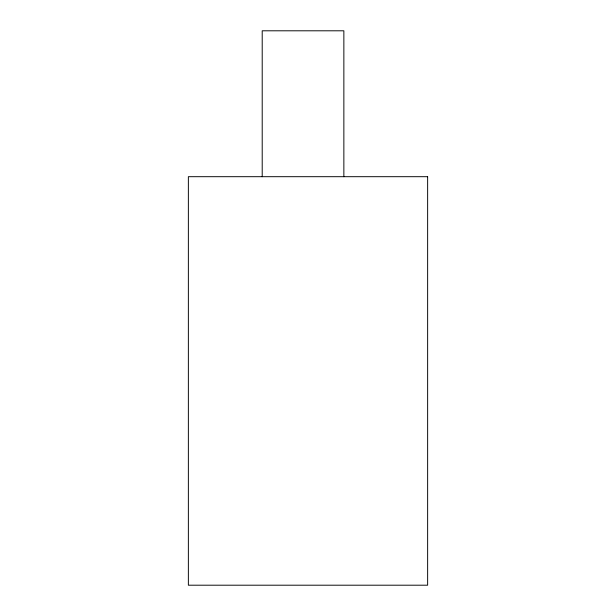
<?xml version="1.0" encoding="UTF-8"?>
<svg xmlns="http://www.w3.org/2000/svg" width="616" height="616" viewBox="0 0 616 616"><rect width="100%" height="100%" fill="white"/><g stroke="black" fill="none" stroke-linecap="round" stroke-linejoin="round"><path stroke-width="0.92" d="M343.859 176.692L343.859 30.8L262.208 30.8L262.208 176.692M427.635 176.692L188.365 176.692L188.365 585.2L427.635 585.2L427.635 176.692"/></g></svg>
